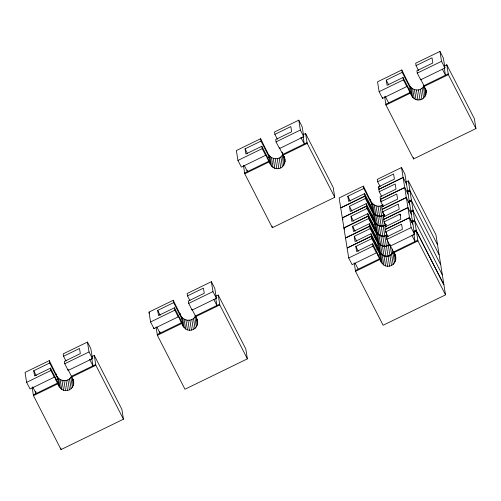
<?xml version="1.0" encoding="UTF-8"?>
<svg xmlns="http://www.w3.org/2000/svg" width="501" height="501" viewBox="0 0 501 501"><rect width="100%" height="100%" fill="white"/><g stroke="black" fill="none" stroke-linecap="round" stroke-linejoin="round"><path stroke-width="0.75" d="M71.468 376.176C68.468 383.321 57.571 381.236 56.143 373.965L56.275 374.754L49.317 360.62L25.05 372.431L26.628 382.326L30.041 388.995L54.308 377.178L54.183 376.389C57.408 381.618 59.062 392.089 67.522 390.467C72.576 389.571 74.868 383.879 73.24 379.326M195.697 315.242C193.092 322.894 181.556 321.241 180.078 313.62L180.203 314.409L173.252 300.274L148.985 312.092L150.563 321.98L153.976 328.65L178.243 316.839L178.118 316.043C181.343 321.273 182.997 331.75 191.457 330.121C196.129 329.282 198.74 324.122 197.294 319.744M282.783 154.283C279.79 161.435 268.887 159.349 267.465 152.072L267.59 152.868L260.639 138.727L236.372 150.544L237.944 160.433L241.357 167.109L265.624 155.291L265.499 154.502C268.73 159.725 270.377 170.202 278.844 168.574C283.898 167.678 286.19 161.992 284.555 157.439M423.971 85.539C420.972 92.691 410.075 90.606 408.653 83.329L408.778 84.124L401.821 69.983L377.554 81.801L379.132 91.689L382.545 98.365L406.812 86.548L406.687 85.759C409.912 90.982 411.565 101.459 420.032 99.831C424.698 98.991 427.309 93.837 425.863 89.46M381.167 262.186L379.595 252.297L371.398 236.284L347.13 248.101L348.709 257.99L352.122 264.66L376.389 252.848L376.264 252.053C379.489 257.282 381.142 267.759 389.609 266.131C394.663 265.236 396.949 259.549 395.32 254.996M369.794 226.239L370.176 228.613L354.226 236.372L355.046 241.52L370.997 233.754L371.373 236.128L347.105 247.945L345.527 238.05L369.794 226.239L376.752 240.374L376.627 239.584L379.113 243.862L380.685 253.75C384.198 257.746 391.513 256.65 393.523 251.684M371.373 236.128L374.786 242.797L374.66 242.008C377.272 250.143 385.282 263.939 393.548 251.84M363.4 186.121L363.776 188.495L347.832 196.254L348.652 201.402L364.596 193.636L364.978 196.01L340.711 207.827L339.133 197.933L363.4 186.121L370.358 200.256L370.233 199.467C371.598 204.878 378.355 208.385 383.065 204.696M372.713 203.744L374.291 213.633C376.89 216.451 381.587 216.939 384.636 214.585M371.598 202.135C372.688 206.894 371.629 214.196 377.635 215.868C379.996 216.538 382.689 216.225 384.655 214.704M374.31 213.752L375.888 223.64C378.487 226.458 383.184 226.947 386.233 224.592M368.392 202.68L368.266 201.89L373.189 212.142L374.767 222.031L375.907 223.759L377.422 225.037L381.211 226.239L383.221 226.095L386.252 224.711M368.197 216.219L368.579 218.593L352.629 226.358L353.449 231.5L369.4 223.74L369.776 226.114L345.508 237.925L343.93 228.036L368.197 216.219L375.155 230.36L375.03 229.564L377.516 233.848L379.032 235.119L380.61 245.008C383.49 246.805 387.398 246.511 389.997 244.319M369.776 226.114L373.189 232.783L373.063 231.994C375.468 238.633 381.117 251.201 390.016 244.444M274.88 134.349L290.83 126.584L291.651 131.732L275.7 139.497L276.082 141.871L279.495 148.54L303.763 136.723L302.184 126.834L298.771 120.165L274.504 131.976L274.88 134.349L277.372 139.228M416.068 65.606L432.012 57.84L432.833 62.988L416.888 70.754L417.264 73.127L420.677 79.797L444.944 67.979L443.372 58.091L439.953 51.421L415.686 63.232L416.068 65.606L418.56 70.484M270.026 162.261L261.835 146.248L245.885 154.007L245.07 148.866L261.015 141.1L260.639 138.727M411.215 93.518L403.017 77.505L387.073 85.264L386.252 80.122L402.203 72.357L401.821 69.983M237.944 160.433L262.211 148.622L261.835 146.248M276.082 141.871L300.349 130.053L298.771 120.165M379.132 91.689L403.399 79.878L403.017 77.505M417.264 73.127L441.531 61.31L439.953 51.421M303.518 134.518L305.597 133.51L333.19 187.418L334.762 197.313L272.362 227.692L244.776 173.778L243.442 165.405M444.011 66.113L446.786 64.767L474.372 118.674L475.95 128.569L413.55 158.949L385.958 105.035L384.624 96.662M267.127 158.128L269.206 157.12L261.015 141.1M408.315 89.385L410.394 88.376L402.203 72.357M244.651 172.989L268.918 161.172M284.919 159.725L282.783 154.421L307.05 142.603M385.833 104.246L410.1 92.428M426.107 90.982L423.965 85.677L448.232 73.86M244.776 173.778L269.043 161.967M282.908 155.21L307.176 143.399L305.597 133.51M385.958 105.035L410.225 93.224M424.096 86.466L448.364 74.655L446.786 64.767M406.524 184.111L404.952 174.223L401.533 167.553L377.266 179.364L377.648 181.738L380.14 186.616M377.648 181.738L393.592 173.979L394.412 179.12L378.468 186.886L378.844 189.259L403.111 177.442L401.533 167.553M349.429 206.268L365.373 198.502L364.997 196.129L340.73 207.94L342.308 217.835L366.575 206.017L366.193 203.644L350.249 211.409L349.429 206.268L351.921 211.14M379.244 191.751L395.189 183.986L396.009 189.127L380.059 196.893L380.441 199.266L404.708 187.449L403.13 177.561L378.862 189.378L379.244 191.751L381.737 196.624M406.286 181.907L408.365 180.899L435.951 234.812L437.53 244.701M63.564 356.236L79.509 348.477L80.329 353.618L64.385 361.384L64.761 363.757L68.174 370.427L92.441 358.61L90.863 348.721L87.45 342.051L63.182 353.863L63.564 356.236L66.057 361.115M187.499 295.897L203.444 288.131L204.264 293.273L188.313 301.038L188.695 303.412L192.108 310.081L216.376 298.27L214.797 288.376L211.384 281.706L187.117 293.523L187.499 295.897L189.992 300.769M344.582 229.176L343.899 227.842L342.327 217.954L366.594 206.136L366.97 208.51L375.168 224.523L373.777 225.2M383.334 206.631L380.835 201.759L380.459 199.385L404.727 187.568L406.305 197.457L409.749 204.327L411.327 214.215M370.59 205.185L371.974 204.508L363.776 188.495M58.711 384.148L50.513 368.135L34.569 375.9L33.749 370.753L49.693 362.993L49.317 360.62M182.646 323.803L174.448 307.789L158.504 315.555L157.683 310.413L173.628 302.648L173.252 300.274M375.982 229.665L367.79 213.651L351.84 221.417L351.026 216.275L366.97 208.51M380.835 201.759L396.786 193.993L397.606 199.135L381.656 206.9L382.038 209.274L406.305 197.457M407.733 191.006L409.812 189.998M407.858 191.802L409.943 190.787L408.365 180.899M407.877 191.921L409.962 190.906L411.534 200.795L439.145 254.827L440.717 264.716M26.628 382.326L50.895 370.508L50.513 368.135M64.761 363.757L89.028 351.94L87.45 342.051M150.563 321.98L174.83 310.163L174.448 307.789M188.695 303.412L212.963 291.595L211.384 281.706M343.899 227.842L368.166 216.025L367.79 213.651M372.18 215.192L373.571 214.516L365.373 198.502M382.445 211.842L398.389 204.076L399.209 209.224L383.265 216.983L383.641 219.357L407.908 207.546L406.336 197.657L382.069 209.468L382.445 211.842L384.937 216.72M409.33 201.014L411.409 200.005M408.76 202.147L411.534 200.795M92.203 356.405L94.282 355.397L121.868 409.311L123.446 419.199L61.047 449.579L33.454 395.665L32.12 387.292M215.443 296.404L218.217 295.051L245.803 348.965L247.381 358.854L184.982 389.239L157.389 335.326L156.055 326.953M408.778 202.266L411.553 200.914L413.131 210.802L440.748 264.91L442.327 274.805M55.811 380.015L57.891 379.007L49.693 362.993M180.435 319.337L181.825 318.661L173.628 302.648M386.534 226.734L384.042 221.855L399.986 214.096L400.7 215.486M33.329 394.876L57.596 383.058M73.603 381.612L71.461 376.307L95.729 364.496M157.264 334.53L181.531 322.719M197.538 321.266L195.396 315.968L219.663 304.151M410.231 211.359L413.006 210.013M33.454 395.665L57.721 383.854M71.587 377.103L95.854 365.285L94.282 355.397M157.389 335.326L181.656 323.508M195.522 316.757L219.789 304.94L218.217 295.051M410.357 212.155L413.131 210.802M410.388 212.349L413.162 210.996L414.74 220.891L442.345 274.93L443.924 284.818L416.337 230.905L414.759 221.016L412.68 222.024M384.042 221.855L383.666 219.482L407.933 207.671L409.505 217.559L385.238 229.377L384.862 227.003L400.806 219.238L399.986 214.096M385.645 231.907L401.589 224.141L402.409 229.283L386.465 237.048L386.841 239.422L390.254 246.097L414.521 234.28L412.949 224.392L409.53 217.716L385.263 229.533L385.645 231.907L388.137 236.779M374.692 235.62L376.771 234.612L368.579 218.593M380.791 259.812L372.594 243.799L356.649 251.565L355.829 246.423L371.773 238.658L371.398 236.284M411.841 221.448L414.615 220.096M411.966 222.237L414.74 220.891M348.709 257.99L372.976 246.173L372.594 243.799M386.841 239.422L411.108 227.604L409.53 217.716M376.289 245.634L378.368 244.626L370.176 228.613M376.689 249.354L378.073 248.678M413.438 231.462L416.212 230.116M414.258 231.919L416.337 230.905M414.283 232.076L416.362 231.061L443.949 284.975L445.527 294.864L383.127 325.249L355.535 271.335L354.201 262.962M377.892 255.685L379.971 254.671L371.773 238.658M355.409 270.546L379.677 258.729M395.684 257.276L393.542 251.978L417.809 240.161M355.535 271.335L379.802 259.518M393.667 252.767L417.934 240.95L416.362 231.061M368.166 216.025L371.585 222.701L371.454 221.905C374.316 227.786 377.716 239.397 386.709 235.338L386.227 232.295M379.032 235.119L382.82 236.328L386.741 235.533L386.985 237.054M441.531 61.31L444.944 67.979M448.364 74.655L475.95 128.569M442.389 69.207L445.464 75.213L444.255 67.66M420.896 79.672L423.965 85.677M403.399 79.878L406.812 86.548M386.252 80.122L388.745 85.001M385.194 96.223L388.607 102.893M403.111 177.442L406.543 184.23L408.121 194.125M409.943 190.787L437.548 244.82L439.127 254.708M404.708 187.449L408.14 194.244L409.718 204.132M407.908 207.546L411.346 214.34L412.918 224.229L409.505 217.559M411.108 227.604L414.521 234.28M417.934 240.95L445.527 294.864M411.966 235.508L415.035 241.513L413.832 233.961M378.468 186.886L379.176 188.276M380.459 199.385L381.142 200.719M364.596 193.636L372.794 209.65M386.465 237.048L387.173 238.438M364.978 196.01L371.949 210.263L371.823 209.474M390.129 245.302L393.542 251.978M366.193 203.644L374.391 219.657M366.575 206.017L373.546 220.271L373.42 219.482M369.4 223.74L377.591 239.754M370.997 233.754L379.188 249.767M347.832 196.254L350.324 201.133M372.976 246.173L376.389 252.848M351.026 216.275L353.518 221.148M352.629 226.358L355.128 231.237M300.349 130.053L303.763 136.723M307.176 143.399L334.762 197.313M354.226 236.372L356.725 241.25M342.327 217.954L343.01 219.288M300.863 137.287L304.276 143.956L303.074 136.404M355.829 246.423L358.321 251.295M355.109 263.188L358.184 269.194M282.113 152.028L282.827 153.419M279.37 147.751L282.783 154.421M262.211 148.622L265.624 155.291M245.07 148.866L247.563 153.744M244.35 165.631L247.419 171.636L247.181 170.127M212.963 291.595L216.376 298.27M219.789 304.94L247.381 358.854M213.821 299.492L216.889 305.497L215.806 298.702M195.396 315.968L191.983 309.292L192.108 310.081M174.83 310.163L178.243 316.839M157.683 310.413L160.176 315.286M156.963 327.178L160.038 333.184L159.794 331.675M148.985 312.092L149.667 313.426M89.028 351.94L92.441 358.61M95.854 365.285L123.446 419.199M89.541 359.173L92.954 365.843L91.752 358.29M71.461 376.307L68.048 369.638L68.174 370.427M50.895 370.508L54.308 377.178M33.749 370.753L36.241 375.631M32.69 386.853L36.103 393.523L35.74 391.262M425.512 88.364L426.238 92.929M424.51 86.479L425.844 94.846M423.376 86.717L424.948 96.605M422.042 88.195L423.621 98.083M420.552 79.008L420.677 79.797M420.364 89.297L421.942 99.185M418.454 89.942L420.032 99.831M416.437 90.092L418.016 99.981M414.459 89.729L416.037 99.618M412.655 88.884L414.227 98.772M411.139 87.612L412.711 97.501M410.018 86.003L411.59 95.891M413.306 157.427L413.55 158.949M382.42 97.576L382.545 98.365M394.963 253.901L395.815 259.224M394.844 254.251L395.038 255.435M393.961 252.016L395.421 261.14M392.321 249.053L392.922 252.855M392.947 253.011L394.525 262.9M390.135 245.208L391.594 254.333M391.619 254.495L393.197 264.384M381.944 205.429L382.188 206.951M382.914 211.516L383.522 215.317M383.541 215.436L383.779 216.958M384.749 223.045L385.112 225.325M385.137 225.444L385.375 226.966M387.592 240.856L388.319 245.421M388.338 245.546L389.916 255.435M389.941 255.598L391.519 265.486M380.034 206.074L381.612 215.969M381.63 216.081L383.202 225.976M383.221 226.095L384.799 235.984M384.831 236.178L386.409 246.066M386.428 246.191L388.006 256.086M388.031 256.243L389.609 266.131M378.017 206.224L379.595 216.113M379.614 216.232L381.192 226.12M381.211 226.239L382.789 236.128M382.82 236.328L384.392 246.216M384.417 246.342L385.989 256.23M386.014 256.387L387.592 266.281M376.038 205.861L377.616 215.749M377.635 215.868L379.213 225.763M379.232 225.882L380.81 235.771M380.841 235.965L382.413 245.853M382.438 245.978L384.01 255.867M384.035 256.03L385.613 265.918M374.234 205.015L375.806 214.904M375.825 215.023L377.403 224.918M377.422 225.037L379 234.925M380.628 245.133L382.2 255.022M382.232 255.184L383.804 265.073M375.907 223.759L377.485 233.654M377.516 233.848L379.088 243.736M380.71 253.913L382.288 263.802M376.364 232.038L374.786 222.15L369.863 211.898L369.988 212.687M376.395 232.239L377.973 242.127M377.992 242.252L379.57 252.141M284.205 156.343L285.05 161.673M284.086 156.694L284.274 157.884M283.203 154.458L284.656 163.589M282.188 155.46L283.766 165.349M280.854 156.938L282.432 166.827M279.176 158.04L280.754 167.929M277.266 158.685L278.844 168.574M275.256 158.836L276.834 168.724M273.277 158.473L274.855 168.361M271.467 157.627L273.045 167.516M269.951 156.356L271.529 166.244M268.83 154.746L270.408 164.635M272.118 226.17L272.362 227.692M196.943 318.649L197.67 323.214M195.941 316.764L197.275 325.13M194.801 317.001L196.379 326.89M193.474 318.486L195.046 328.374M191.795 319.582L193.373 329.476M189.885 320.233L191.457 330.121M187.869 320.377L189.447 330.265M185.89 320.02L187.468 329.908M184.08 319.175L185.658 329.063M182.564 317.897L184.143 327.792M181.443 316.288L183.022 326.176M153.851 327.861L153.976 328.65M73.127 379.752L73.735 383.559M72.125 377.867L73.34 385.476M70.866 377.347L72.445 387.235M69.539 378.825L71.117 388.713M67.86 379.927L69.439 389.816M65.95 380.572L67.522 390.467M63.934 380.722L65.512 390.611M61.955 380.359L63.533 390.248M60.145 379.514L61.723 389.402M58.63 378.242L60.208 388.131M57.515 376.633L59.087 386.522M60.803 448.057L61.047 449.579"/></g></svg>
